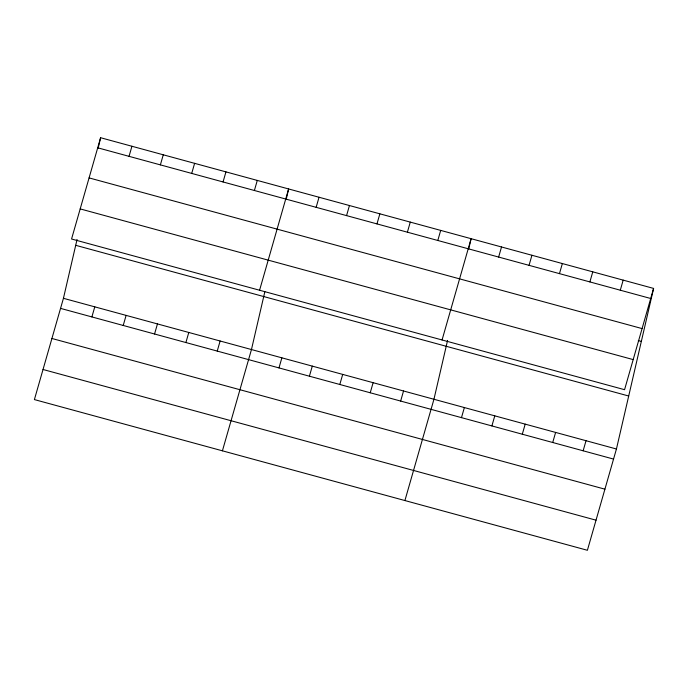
<?xml version="1.0" encoding="UTF-8"?>
<svg xmlns="http://www.w3.org/2000/svg" width="688" height="688" viewBox="0 0 688 688"><rect width="100%" height="100%" fill="white"/><g stroke="black" fill="none" stroke-linecap="round" stroke-linejoin="round"><path stroke-width="1.03" d="M653.6 288.418L624.558 389.692L71.561 239.003L100.603 137.72L653.6 288.418L616.439 448.997L587.397 550.28L34.4 399.582L63.442 298.308L77.056 239.467M98.195 148.118L100.603 137.72M264.854 291.678L251.464 349.547L222.422 450.821M286.217 199.348L288.616 188.959L259.582 290.233M447.57 340.431L433.947 399.272L404.914 500.546M468.709 249.082L471.108 238.684L442.066 339.967M129.043 156.339L131.933 146.26M91.891 316.927L94.781 306.848M160.381 164.879L163.271 154.8M123.221 325.467L126.11 315.388M191.72 173.419L194.609 163.34M154.559 334.007L157.449 323.928M223.058 181.959L225.948 171.88M185.898 342.547L188.787 332.467M254.397 190.499L257.286 180.419M217.236 351.086L220.126 341.007M316.145 207.329L319.034 197.25M278.984 367.908L281.874 357.829M346.563 215.611L349.452 205.531M309.402 376.198L312.292 366.119M376.972 223.901L379.862 213.822M339.812 384.489L342.701 374.41M407.391 232.191L410.28 222.112M370.23 392.771L373.12 382.7M437.809 240.482L440.698 230.403M400.648 401.061L403.538 390.982M498.637 257.054L501.526 246.975M461.476 417.642L464.366 407.563M529.046 265.344L531.936 255.265M491.894 425.924L494.784 415.853M559.464 273.626L562.354 263.556M522.304 434.214L525.193 424.135M589.883 281.917L592.772 271.837M552.722 442.504L555.612 432.425M620.292 290.207L623.182 280.128M583.14 450.795L586.03 440.716M97.713 147.8L650.71 298.497M89.079 177.9L642.085 328.589M638.292 340.577L641.336 341.411M80.186 208.903L633.192 359.6M75.706 245.315L628.703 396.013M63.442 298.308L616.439 448.997M60.553 308.387L613.55 459.077M51.918 338.479L604.924 489.177M43.026 369.49L596.032 520.18"/></g></svg>
